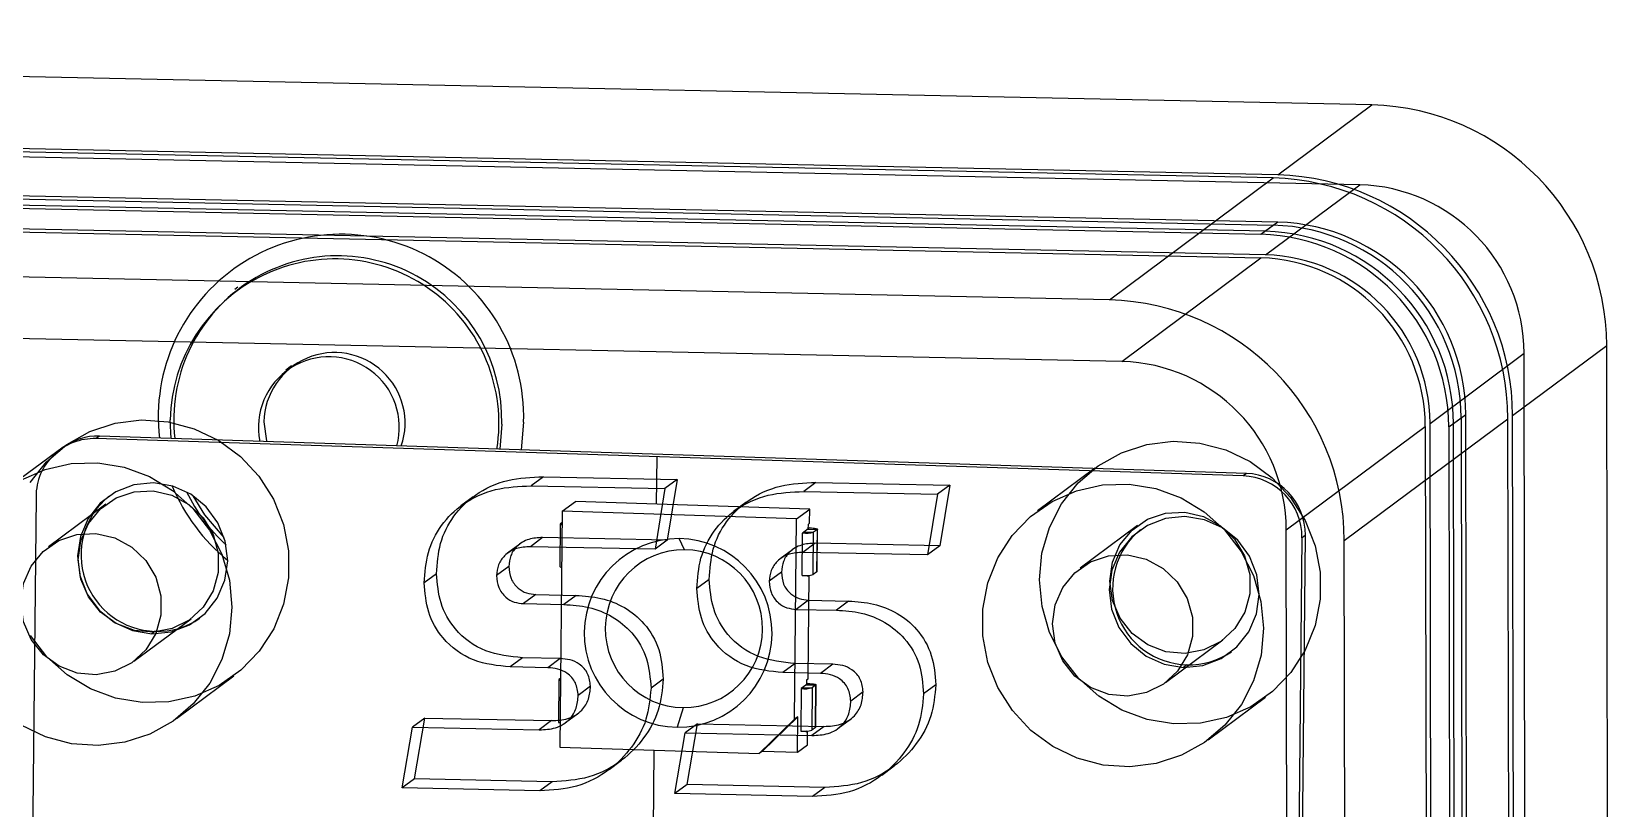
# Model space of a CAD drawing. Header units: millimetres. Extents: x -31.6 to 57.8, y -29 to 41.1.
# Drawn here: x 24.57 to 57.76, y 24.78 to 41.11 of the extents above; entities that cross this region are included whole.
import ezdxf

# ---------------------------------------------------------------- set-up
doc = ezdxf.new("R2010")
doc.units = ezdxf.units.MM

msp = doc.modelspace()

# ---------------------------------------------------------------- linework, layer by layer
at = {"color": 7, "linetype": 'Continuous', "lineweight": 25}
for p, q in [((52.725, 39.574), (-21.159, 41.115)), ((50.65, 38.037), (-23.234, 39.578)), ((50.749, 38.101), (-23.135, 39.642)), ((50.749, 38.101), (52.725, 39.574)), ((52.47, 37.895), (-21.414, 39.436)), ((-23.232, 38.587), (50.652, 37.046)), ((50.751, 37.11), (-23.133, 38.65)), ((-23.49, 38.395), (50.394, 36.854)), ((50.493, 36.917), (-23.391, 38.458)), ((-23.489, 37.899), (50.395, 36.358)), ((50.494, 36.422), (-23.39, 37.963)), ((47.213, 35.476), (50.65, 38.037)), ((50.494, 36.422), (52.47, 37.895)), ((47.213, 35.476), (-26.671, 37.017)), ((50.394, 36.854), (50.652, 37.046)), ((50.751, 37.11), (50.493, 36.917)), ((47.473, 34.18), (50.395, 36.358)), ((47.473, 34.18), (-26.411, 35.721)), ((28.905, 35.741), (28.836, 35.69)), ((53.948, 32.879), (55.924, 34.352)), ((55.683, 33.041), (57.66, 34.514)), ((56.023, -20.183), (55.924, 34.352)), ((57.758, -20.022), (57.66, 34.514)), ((30.032, 34.086), (29.911, 33.997)), ((27.503, 32.561), (27.48, 32.955)), ((34.445, 32.863), (34.406, 32.337)), ((34.864, 32.322), (34.907, 32.906)), ((52.147, 30.415), (55.585, 32.977)), ((54.046, -21.656), (53.948, 32.879)), ((54.342, 32.805), (54.599, 32.997)), ((54.698, 33.061), (54.44, 32.869)), ((54.539, -21.666), (54.44, 32.869)), ((54.599, 32.997), (54.698, -21.538)), ((54.797, -21.474), (54.698, 33.061)), ((55.683, -21.558), (55.585, 32.977)), ((55.782, -21.495), (55.683, 33.041)), ((25.996, 32.61), (25.925, 32.558)), ((50.02, 31.774), (25.925, 32.558)), ((50.09, 31.827), (25.996, 32.61)), ((50.927, 30.638), (53.849, 32.816)), ((53.849, 32.816), (53.947, -21.72)), ((54.342, 32.805), (54.44, -21.73)), ((25.234, 32.381), (24.031, 31.485)), ((25.224, 32.37), (25.154, 32.317)), ((37.702, 32.175), (37.692, 31.183)), ((46.905, 31.934), (45.702, 31.037)), ((35.321, 31.758), (35.063, 31.566)), ((35.063, 31.566), (37.874, 31.508)), ((35.321, 31.758), (38.132, 31.7)), ((38.132, 31.7), (37.874, 31.508)), ((38.132, 31.7), (37.925, 30.423)), ((41.048, 31.639), (40.79, 31.447)), ((41.048, 31.639), (43.859, 31.58)), ((43.859, 31.58), (43.601, 31.388)), ((43.859, 31.58), (43.652, 30.304)), ((50.09, 31.827), (50.02, 31.774)), ((24.662, 31.339), (24.359, 0.155)), ((33.845, 31.335), (33.587, 31.143)), ((35.714, 31.031), (35.993, 31.239)), ((40.918, 31.078), (35.993, 31.239)), ((37.874, 31.508), (37.667, 30.231)), ((39.572, 31.215), (39.314, 31.023)), ((40.79, 31.447), (43.601, 31.388)), ((43.601, 31.388), (43.394, 30.112)), ((26.13, 31.179), (24.927, 30.282)), ((35.714, 31.031), (35.666, 26.075)), ((40.639, 30.871), (35.714, 31.031)), ((40.599, 26.658), (40.639, 30.871)), ((40.639, 30.871), (40.918, 31.078)), ((40.915, 30.781), (40.918, 31.078)), ((35.677, 30.761), (35.668, 29.869)), ((35.712, 30.789), (35.68, 30.765)), ((35.712, 30.764), (35.68, 30.765)), ((40.759, 29.681), (40.768, 30.573)), ((40.914, 30.682), (40.768, 30.573)), ((40.802, 30.599), (40.999, 30.592)), ((40.881, 30.755), (40.88, 30.656)), ((40.88, 30.683), (40.914, 30.682)), ((40.88, 30.656), (41.077, 30.65)), ((40.881, 30.755), (40.915, 30.781)), ((40.991, 29.7), (40.999, 30.592)), ((41.077, 30.65), (40.999, 30.592)), ((41.068, 29.758), (41.077, 30.65)), ((41.071, 29.762), (41.08, 30.654)), ((47.801, 30.731), (46.598, 29.834)), ((51.026, -23.897), (50.927, 30.638)), ((34.825, 30.34), (34.567, 30.147)), ((35.305, 30.478), (35.047, 30.286)), ((37.667, 30.231), (35.047, 30.286)), ((37.925, 30.423), (35.305, 30.478)), ((37.925, 30.423), (37.667, 30.231)), ((38.289, 30.223), (38.172, 30.455)), ((40.552, 30.22), (40.294, 30.028)), ((41.032, 30.358), (40.774, 30.166)), ((43.652, 30.304), (41.032, 30.358)), ((43.652, 30.304), (43.394, 30.112)), ((50.953, -0.978), (51.259, 30.475)), ((51.024, -0.925), (51.329, 30.527)), ((51.329, 30.527), (51.259, 30.475)), ((52.246, -24.12), (52.147, 30.415)), ((34.597, 29.87), (34.339, 29.678)), ((43.394, 30.112), (40.774, 30.166)), ((33.078, 29.718), (32.82, 29.525)), ((38.805, 29.598), (38.548, 29.406)), ((40.324, 29.751), (40.066, 29.558)), ((40.87, 29.665), (40.894, 29.683)), ((40.87, 29.682), (40.87, 29.665)), ((40.883, 27.51), (40.904, 29.684)), ((41.068, 29.758), (40.991, 29.7)), ((41.071, 29.762), (41.068, 29.758)), ((35.161, 29.281), (34.903, 29.089)), ((35.161, 29.281), (36.007, 29.263)), ((36.007, 29.263), (35.749, 29.071)), ((34.903, 29.089), (35.749, 29.071)), ((40.888, 29.161), (40.63, 28.969)), ((40.63, 28.969), (41.476, 28.952)), ((40.888, 29.161), (41.734, 29.144)), ((41.734, 29.144), (41.476, 28.952)), ((26.72, 27.877), (27.923, 28.773)), ((27.168, 28.507), (27.097, 28.454)), ((48.391, 27.429), (49.594, 28.325)), ((34.882, 27.95), (34.624, 27.758)), ((35.673, 27.934), (34.882, 27.95)), ((35.673, 27.934), (35.415, 27.742)), ((27.616, 26.674), (28.819, 27.571)), ((35.415, 27.742), (34.624, 27.758)), ((40.609, 27.831), (40.351, 27.639)), ((41.142, 27.622), (40.351, 27.639)), ((41.4, 27.814), (40.609, 27.831)), ((41.4, 27.814), (41.142, 27.622)), ((48.839, 27.802), (48.769, 27.749)), ((35.645, 27.49), (35.637, 26.598)), ((35.68, 27.518), (35.648, 27.494)), ((35.68, 27.493), (35.648, 27.494)), ((36.311, 27.353), (36.053, 27.161)), ((37.839, 27.504), (37.582, 27.312)), ((40.736, 27.302), (40.728, 26.41)), ((40.882, 27.411), (40.736, 27.302)), ((40.771, 27.328), (40.968, 27.321)), ((40.849, 27.484), (40.848, 27.385)), ((40.848, 27.412), (40.882, 27.411)), ((40.848, 27.385), (41.045, 27.379)), ((40.849, 27.484), (40.883, 27.51)), ((40.968, 27.321), (40.959, 26.429)), ((41.045, 27.379), (40.968, 27.321)), ((41.045, 27.379), (41.036, 26.487)), ((41.039, 26.491), (41.048, 27.383)), ((42.038, 27.234), (41.78, 27.042)), ((43.567, 27.385), (43.309, 27.193)), ((38.257, 26.902), (38.133, 26.49)), ((49.287, 26.226), (50.49, 27.123)), ((32.828, 26.684), (32.571, 26.492)), ((32.612, 25.407), (32.828, 26.684)), ((32.828, 26.684), (35.493, 26.629)), ((35.493, 26.629), (35.236, 26.437)), ((35.788, 26.589), (36.046, 26.781)), ((38.556, 26.565), (38.298, 26.373)), ((38.339, 25.287), (38.556, 26.565)), ((38.556, 26.565), (41.22, 26.509)), ((40.599, 26.658), (39.853, 25.939)), ((40.667, 26.709), (39.921, 25.99)), ((40.667, 26.709), (40.599, 26.658)), ((40.66, 25.966), (40.667, 26.709)), ((41.515, 26.47), (41.773, 26.662)), ((32.355, 25.215), (32.571, 26.492)), ((32.571, 26.492), (35.236, 26.437)), ((38.082, 25.095), (38.298, 26.373)), ((38.298, 26.373), (40.963, 26.317)), ((40.838, 26.394), (40.862, 26.412)), ((40.838, 26.41), (40.838, 26.394)), ((40.87, 26.122), (40.873, 26.413)), ((41.036, 26.487), (40.959, 26.429)), ((41.22, 26.509), (40.963, 26.317)), ((41.039, 26.491), (41.036, 26.487)), ((35.666, 26.075), (39.853, 25.939)), ((37.642, 26.011), (37.626, 24.338)), ((39.921, 25.99), (39.853, 25.939)), ((39.921, 25.99), (40.66, 25.966)), ((40.66, 25.966), (40.87, 26.122)), ((36.705, 25.605), (36.963, 25.797)), ((42.432, 25.485), (42.69, 25.677)), ((32.612, 25.407), (32.355, 25.215)), ((35.505, 25.346), (32.612, 25.407)), ((35.505, 25.346), (35.247, 25.154)), ((38.339, 25.287), (38.082, 25.095)), ((41.232, 25.227), (38.339, 25.287)), ((41.232, 25.227), (40.974, 25.035)), ((35.247, 25.154), (32.355, 25.215)), ((40.974, 25.035), (38.082, 25.095))]:
    msp.add_line(p, q, dxfattribs=at)
at = {"color": 7, "linetype": 'Continuous', "lineweight": 25, "flags": 128}
for points in [[(24.537, 31.636), (24.884, 32.073), (25.308, 32.435), (25.794, 32.707), (26.325, 32.881), (26.881, 32.95), (27.442, 32.912), (27.988, 32.767), (28.5, 32.521), (28.958, 32.184), (29.346, 31.766), (29.651, 31.284), (29.861, 30.755), (29.968, 30.197), (29.969, 29.632), (29.864, 29.079), (29.656, 28.558), (29.353, 28.089), (28.966, 27.688), (28.509, 27.369), (27.998, 27.145), (27.452, 27.023), (26.891, 27.008), (26.335, 27.1), (25.804, 27.296), (25.317, 27.589), (24.891, 27.968), (24.543, 28.42)], [(29.45, 32.914), (29.506, 32.512), (29.51, 32.496)], [(45.742, 29.59), (45.795, 30.152), (45.952, 30.691), (46.209, 31.188), (46.555, 31.626), (46.979, 31.987), (47.465, 32.26), (47.996, 32.434), (48.552, 32.502), (49.113, 32.464), (49.659, 32.319), (50.171, 32.074), (50.629, 31.736), (51.017, 31.319), (51.322, 30.837), (51.532, 30.307), (51.639, 29.75), (51.64, 29.184), (51.535, 28.631), (51.327, 28.11), (51.024, 27.641), (50.637, 27.24), (50.18, 26.921), (49.669, 26.697), (49.124, 26.575), (48.562, 26.56), (48.006, 26.652), (47.475, 26.848), (46.988, 27.141), (46.562, 27.52), (46.214, 27.972), (45.956, 28.48), (45.797, 29.026), (45.742, 29.59)], [(24.341, 31.686), (24.852, 31.911), (25.398, 32.033), (25.959, 32.048), (26.515, 31.956), (27.046, 31.76), (27.533, 31.467), (27.959, 31.088), (28.307, 30.636), (28.565, 30.128), (28.724, 29.582), (28.779, 29.018)], [(27.097, 28.454), (27.505, 28.495), (27.887, 28.641), (28.216, 28.882), (28.47, 29.203), (28.631, 29.58), (28.689, 29.989), (28.639, 30.401), (28.485, 30.789), (28.238, 31.125), (27.914, 31.388), (27.535, 31.559), (27.128, 31.626), (26.719, 31.585), (26.338, 31.439), (26.009, 31.198), (25.755, 30.877), (25.594, 30.5), (25.536, 30.091), (25.586, 29.679), (25.74, 29.291), (25.987, 28.955), (26.311, 28.692), (26.69, 28.521), (27.097, 28.454)], [(50.45, 28.57), (50.397, 28.008), (50.24, 27.469), (49.984, 26.972), (49.637, 26.534), (49.213, 26.173), (48.727, 25.9), (48.196, 25.726), (47.641, 25.657), (47.079, 25.696), (46.533, 25.841), (46.022, 26.086), (45.563, 26.424), (45.175, 26.841), (44.87, 27.323), (44.66, 27.853), (44.553, 28.41), (44.552, 28.976), (44.657, 29.529), (44.865, 30.049), (45.168, 30.519), (45.555, 30.92), (46.012, 31.239), (46.523, 31.463), (47.069, 31.585), (47.63, 31.6), (48.186, 31.508), (48.717, 31.312), (49.204, 31.019), (49.63, 30.64), (49.978, 30.188), (50.236, 29.68), (50.395, 29.134), (50.45, 28.57)], [(25.549, 30.007), (25.603, 30.407), (25.763, 30.775), (26.016, 31.084), (26.344, 31.311), (26.723, 31.439), (27.125, 31.458), (27.519, 31.367), (27.876, 31.173), (28.171, 30.891), (28.381, 30.54), (28.49, 30.148), (28.491, 29.743), (28.383, 29.355), (28.174, 29.013), (27.881, 28.743), (27.524, 28.564), (27.13, 28.49), (26.728, 28.526), (26.349, 28.67), (26.02, 28.91), (25.765, 29.23), (25.604, 29.604), (25.549, 30.007)], [(28.618, 30.477), (28.211, 30.953), (27.961, 31.358)], [(48.769, 27.749), (49.177, 27.79), (49.559, 27.936), (49.888, 28.178), (50.141, 28.498), (50.302, 28.875), (50.36, 29.284), (50.31, 29.696), (50.157, 30.084), (49.909, 30.421), (49.585, 30.683), (49.207, 30.854), (48.799, 30.921), (48.391, 30.881), (48.009, 30.735), (47.68, 30.493), (47.427, 30.173), (47.266, 29.795), (47.208, 29.387), (47.258, 28.974), (47.411, 28.587), (47.659, 28.25), (47.983, 27.987), (48.361, 27.817), (48.769, 27.749)], [(47.22, 29.559), (47.274, 29.959), (47.434, 30.327), (47.687, 30.636), (48.015, 30.863), (48.394, 30.991), (48.796, 31.01), (49.19, 30.919), (49.548, 30.726), (49.842, 30.443), (50.052, 30.093), (50.161, 29.7), (50.162, 29.295), (50.054, 28.907), (49.846, 28.566), (49.552, 28.295), (49.195, 28.116), (48.801, 28.042), (48.4, 28.078), (48.02, 28.222), (47.691, 28.462), (47.436, 28.782), (47.275, 29.157), (47.22, 29.559)], [(24.346, 29.11), (24.4, 29.51), (24.559, 29.879), (24.813, 30.187), (25.141, 30.414), (25.52, 30.542), (25.922, 30.561), (26.316, 30.471), (26.673, 30.277), (26.968, 29.994), (27.178, 29.644), (27.287, 29.251), (27.288, 28.846), (27.18, 28.459), (26.971, 28.117), (26.678, 27.847), (26.321, 27.668), (25.927, 27.593), (25.525, 27.629), (25.146, 27.773), (24.817, 28.013), (24.562, 28.333), (24.401, 28.708), (24.346, 29.11)], [(35.68, 30.765), (35.677, 30.76), (35.682, 30.755), (35.694, 30.75), (35.711, 30.746)], [(40.914, 30.682), (40.952, 30.68), (40.987, 30.678), (41.018, 30.674), (41.043, 30.67), (41.063, 30.665), (41.075, 30.66), (41.08, 30.655), (41.077, 30.65)], [(46.017, 28.662), (46.071, 29.063), (46.231, 29.431), (46.484, 29.74), (46.812, 29.966), (47.191, 30.094), (47.593, 30.113), (47.987, 30.023), (48.344, 29.829), (48.639, 29.546), (48.849, 29.196), (48.958, 28.804), (48.959, 28.399), (48.851, 28.011), (48.642, 27.669), (48.349, 27.399), (47.992, 27.22), (47.598, 27.146), (47.197, 27.182), (46.817, 27.325), (46.488, 27.566), (46.233, 27.885), (46.072, 28.26), (46.017, 28.662)], [(35.668, 29.869), (35.668, 29.868), (35.673, 29.863), (35.685, 29.858), (35.703, 29.854)], [(28.779, 29.018), (28.726, 28.456), (28.569, 27.917), (28.313, 27.419), (27.966, 26.982), (27.542, 26.621), (27.056, 26.348), (26.525, 26.174), (25.969, 26.105), (25.408, 26.144), (24.862, 26.289), (24.35, 26.534)], [(35.648, 27.494), (35.645, 27.489), (35.65, 27.484), (35.662, 27.479), (35.68, 27.475)], [(40.882, 27.411), (40.92, 27.409), (40.955, 27.406), (40.986, 27.403), (41.012, 27.399), (41.031, 27.394), (41.043, 27.389), (41.048, 27.384), (41.045, 27.379)], [(35.637, 26.598), (35.637, 26.597), (35.641, 26.592), (35.654, 26.587), (35.671, 26.582)]]:
    msp.add_lwpolyline(points, dxfattribs=at)
at = {"color": 7, "linetype": 'Continuous', "lineweight": 25}
for centre, radius, start, end in [((52.586, 34.503), 5.073, 0.1246, 88.4315), ((50.511, 32.966), 5.073, 0.1246, 88.4315), ((50.61, 33.03), 5.073, 0.1246, 88.4315), ((52.372, 34.343), 3.553, 0.1441, 88.412), ((31.069, 33.015), 3.839, 358.3678, 186.6698), ((50.282, 32.795), 4.06, 0.1397, 88.4164), ((50.382, 32.86), 4.059, 0.1254, 88.4307), ((50.54, 32.987), 4.06, 0.1397, 88.4164), ((50.639, 33.052), 4.059, 0.1254, 88.4307), ((30.933, 32.881), 3.454, 350.967, 178.7667), ((31.001, 32.956), 3.445, 358.4582, 186.6125), ((50.296, 32.807), 3.553, 0.1441, 88.412), ((50.395, 32.87), 3.553, 0.1441, 88.412), ((47.074, 30.404), 5.073, 0.1246, 88.4315), ((30.815, 32.799), 1.48, 344.6473, 191.6278), ((30.933, 32.884), 1.483, 341.1249, 178.8275), ((47.375, 30.629), 3.553, 0.1441, 88.412), ((25.884, 31.336), 1.222, 88.0813, 179.8379), ((25.953, 31.39), 1.221, 88.0206, 126.6358), ((31.209, 33.093), 3.989, 202.5831, 230.8075), ((49.969, 30.486), 1.289, 359.5043, 87.754), ((50.04, 30.538), 1.289, 359.5043, 87.754), ((27.212, 30.11), 1.604, 129.4781, 268.4165), ((31.058, 32.981), 3.581, 205.5105, 227.8801), ((40.83, 31.225), 0.654, 264.5269, 284.965), ((48.884, 29.406), 1.604, 129.4781, 268.4165), ((38.163, 28.473), 1.983, 89.7516, 269.1358), ((38.281, 28.563), 1.66, 89.7096, 269.1778), ((38.142, 28.473), 1.983, 269.7516, 89.1358), ((38.265, 28.563), 1.66, 269.7096, 89.1778), ((40.822, 30.332), 0.654, 264.5269, 284.965), ((27.221, 30.045), 1.539, 268.0184, 304.9872), ((48.893, 29.34), 1.539, 268.0184, 304.9872), ((40.799, 27.953), 0.654, 264.5269, 284.965), ((40.79, 27.061), 0.654, 264.5269, 284.965)]:
    msp.add_arc(centre, radius, start, end, dxfattribs=at)
for points, knots in [([(32.82, 29.525), (32.835, 29.741), (32.863, 30.171), (33.156, 30.756), (33.642, 31.232), (34.307, 31.533), (34.811, 31.555), (35.063, 31.566)], [0, 0, 0, 0, 0.186756, 0.373286, 0.559933, 0.779782, 1, 1, 1, 1]), ([(33.078, 29.718), (33.093, 29.933), (33.121, 30.363), (33.413, 30.948), (33.9, 31.424), (34.564, 31.725), (35.069, 31.747), (35.321, 31.758)], [0, 0, 0, 0, 0.186756, 0.373286, 0.559933, 0.779782, 1, 1, 1, 1]), ([(38.805, 29.598), (38.82, 29.813), (38.848, 30.244), (39.141, 30.829), (39.627, 31.304), (40.292, 31.606), (40.796, 31.628), (41.048, 31.639)], [0, 0, 0, 0, 0.186756, 0.373286, 0.559933, 0.779782, 1, 1, 1, 1]), ([(38.548, 29.406), (38.562, 29.621), (38.59, 30.052), (38.883, 30.637), (39.369, 31.112), (40.034, 31.414), (40.538, 31.436), (40.79, 31.447)], [0, 0, 0, 0, 0.186756, 0.373286, 0.559933, 0.779782, 1, 1, 1, 1]), ([(35.047, 30.286), (34.948, 30.281), (34.751, 30.27), (34.509, 30.125), (34.363, 29.911), (34.347, 29.756), (34.339, 29.678)], [0, 0, 0, 0, 0.280523, 0.560236, 0.780056, 1, 1, 1, 1]), ([(35.305, 30.478), (35.206, 30.473), (35.008, 30.463), (34.767, 30.317), (34.62, 30.104), (34.605, 29.948), (34.597, 29.87)], [0, 0, 0, 0, 0.280523, 0.560236, 0.780056, 1, 1, 1, 1]), ([(41.032, 30.358), (40.933, 30.353), (40.735, 30.343), (40.494, 30.198), (40.348, 29.984), (40.332, 29.828), (40.324, 29.751)], [0, 0, 0, 0, 0.280523, 0.560236, 0.780056, 1, 1, 1, 1]), ([(34.597, 29.87), (34.604, 29.784), (34.618, 29.613), (34.77, 29.416), (34.962, 29.301), (35.094, 29.288), (35.161, 29.281)], [0, 0, 0, 0, 0.2798098, 0.5588814, 0.7794749, 1, 1, 1, 1]), ([(40.774, 30.166), (40.675, 30.161), (40.478, 30.151), (40.236, 30.006), (40.09, 29.792), (40.074, 29.636), (40.066, 29.558)], [0, 0, 0, 0, 0.280523, 0.560236, 0.780056, 1, 1, 1, 1]), ([(34.882, 27.95), (34.618, 27.977), (34.093, 28.03), (33.469, 28.483), (33.127, 29.094), (33.095, 29.51), (33.078, 29.718)], [0, 0, 0, 0, 0.2802995, 0.5593855, 0.7794624, 1, 1, 1, 1]), ([(34.339, 29.678), (34.346, 29.592), (34.36, 29.421), (34.512, 29.224), (34.704, 29.109), (34.837, 29.096), (34.903, 29.089)], [0, 0, 0, 0, 0.2798098, 0.5588814, 0.7794749, 1, 1, 1, 1]), ([(40.609, 27.831), (40.346, 27.857), (39.82, 27.911), (39.196, 28.364), (38.854, 28.974), (38.822, 29.39), (38.805, 29.598)], [0, 0, 0, 0, 0.2802995, 0.5593855, 0.7794624, 1, 1, 1, 1]), ([(40.066, 29.558), (40.073, 29.473), (40.087, 29.302), (40.239, 29.105), (40.431, 28.99), (40.564, 28.976), (40.63, 28.969)], [0, 0, 0, 0, 0.27981, 0.558881, 0.779475, 1, 1, 1, 1]), ([(40.324, 29.751), (40.331, 29.665), (40.345, 29.494), (40.497, 29.297), (40.689, 29.182), (40.822, 29.168), (40.888, 29.161)], [0, 0, 0, 0, 0.27981, 0.558881, 0.779475, 1, 1, 1, 1]), ([(34.624, 27.758), (34.361, 27.785), (33.835, 27.838), (33.211, 28.291), (32.869, 28.902), (32.837, 29.317), (32.82, 29.525)], [0, 0, 0, 0, 0.2802995, 0.5593855, 0.7794624, 1, 1, 1, 1]), ([(36.007, 29.263), (36.183, 29.251), (36.535, 29.227), (37.036, 29.028), (37.48, 28.668), (37.789, 28.132), (37.823, 27.714), (37.839, 27.504)], [0, 0, 0, 0, 0.187081, 0.373862, 0.560496, 0.780063, 1, 1, 1, 1]), ([(40.351, 27.639), (40.088, 27.665), (39.562, 27.718), (38.938, 28.172), (38.596, 28.782), (38.564, 29.198), (38.548, 29.406)], [0, 0, 0, 0, 0.2802995, 0.5593855, 0.7794624, 1, 1, 1, 1]), ([(35.749, 29.071), (35.925, 29.059), (36.277, 29.035), (36.779, 28.836), (37.223, 28.476), (37.531, 27.939), (37.565, 27.521), (37.582, 27.312)], [0, 0, 0, 0, 0.187081, 0.373862, 0.560496, 0.780063, 1, 1, 1, 1]), ([(41.476, 28.952), (41.652, 28.94), (42.004, 28.916), (42.506, 28.716), (42.95, 28.356), (43.259, 27.82), (43.292, 27.402), (43.309, 27.193)], [0, 0, 0, 0, 0.187081, 0.373862, 0.560496, 0.780063, 1, 1, 1, 1]), ([(41.734, 29.144), (41.91, 29.132), (42.262, 29.108), (42.764, 28.908), (43.208, 28.548), (43.516, 28.012), (43.55, 27.594), (43.567, 27.385)], [0, 0, 0, 0, 0.187081, 0.373862, 0.560496, 0.780063, 1, 1, 1, 1]), ([(36.311, 27.353), (36.3, 27.444), (36.278, 27.625), (36.097, 27.821), (35.884, 27.918), (35.743, 27.928), (35.673, 27.934)], [0, 0, 0, 0, 0.279555, 0.558528, 0.778972, 1, 1, 1, 1]), ([(36.053, 27.161), (36.042, 27.252), (36.02, 27.433), (35.839, 27.629), (35.626, 27.726), (35.485, 27.736), (35.415, 27.742)], [0, 0, 0, 0, 0.279555, 0.558528, 0.778972, 1, 1, 1, 1]), ([(41.78, 27.042), (41.769, 27.133), (41.747, 27.314), (41.566, 27.51), (41.353, 27.606), (41.212, 27.617), (41.142, 27.622)], [0, 0, 0, 0, 0.2795547, 0.5585281, 0.7789719, 1, 1, 1, 1]), ([(42.038, 27.234), (42.027, 27.325), (42.005, 27.506), (41.824, 27.702), (41.611, 27.799), (41.47, 27.809), (41.4, 27.814)], [0, 0, 0, 0, 0.2795547, 0.5585281, 0.7789719, 1, 1, 1, 1]), ([(37.582, 27.312), (37.561, 27.09), (37.519, 26.645), (37.193, 26.052), (36.7, 25.555), (36.032, 25.199), (35.509, 25.169), (35.247, 25.154)], [0, 0, 0, 0, 0.18659, 0.373309, 0.560068, 0.780018, 1, 1, 1, 1]), ([(35.493, 26.629), (35.61, 26.634), (35.843, 26.644), (36.128, 26.818), (36.288, 27.078), (36.303, 27.262), (36.311, 27.353)], [0, 0, 0, 0, 0.280589, 0.559833, 0.779703, 1, 1, 1, 1]), ([(37.839, 27.504), (37.818, 27.282), (37.777, 26.837), (37.451, 26.244), (36.958, 25.747), (36.29, 25.392), (35.766, 25.361), (35.505, 25.346)], [0, 0, 0, 0, 0.18659, 0.373309, 0.560068, 0.780018, 1, 1, 1, 1]), ([(41.22, 26.509), (41.337, 26.514), (41.57, 26.524), (41.855, 26.699), (42.015, 26.959), (42.03, 27.142), (42.038, 27.234)], [0, 0, 0, 0, 0.280589, 0.559833, 0.779703, 1, 1, 1, 1]), ([(43.567, 27.385), (43.546, 27.162), (43.504, 26.717), (43.178, 26.125), (42.685, 25.628), (42.017, 25.272), (41.494, 25.242), (41.232, 25.227)], [0, 0, 0, 0, 0.18659, 0.373309, 0.560068, 0.780018, 1, 1, 1, 1]), ([(35.236, 26.437), (35.352, 26.442), (35.585, 26.452), (35.87, 26.626), (36.03, 26.886), (36.045, 27.07), (36.053, 27.161)], [0, 0, 0, 0, 0.280589, 0.559833, 0.779703, 1, 1, 1, 1]), ([(40.963, 26.317), (41.079, 26.322), (41.312, 26.332), (41.597, 26.506), (41.757, 26.767), (41.772, 26.95), (41.78, 27.042)], [0, 0, 0, 0, 0.280589, 0.559833, 0.779703, 1, 1, 1, 1]), ([(43.309, 27.193), (43.288, 26.97), (43.246, 26.525), (42.92, 25.933), (42.427, 25.436), (41.759, 25.08), (41.236, 25.05), (40.974, 25.035)], [0, 0, 0, 0, 0.18659, 0.373309, 0.560068, 0.780018, 1, 1, 1, 1])]:
    msp.add_open_spline(points, degree=3, knots=knots, dxfattribs=at)

doc.saveas('drawing.dxf')
